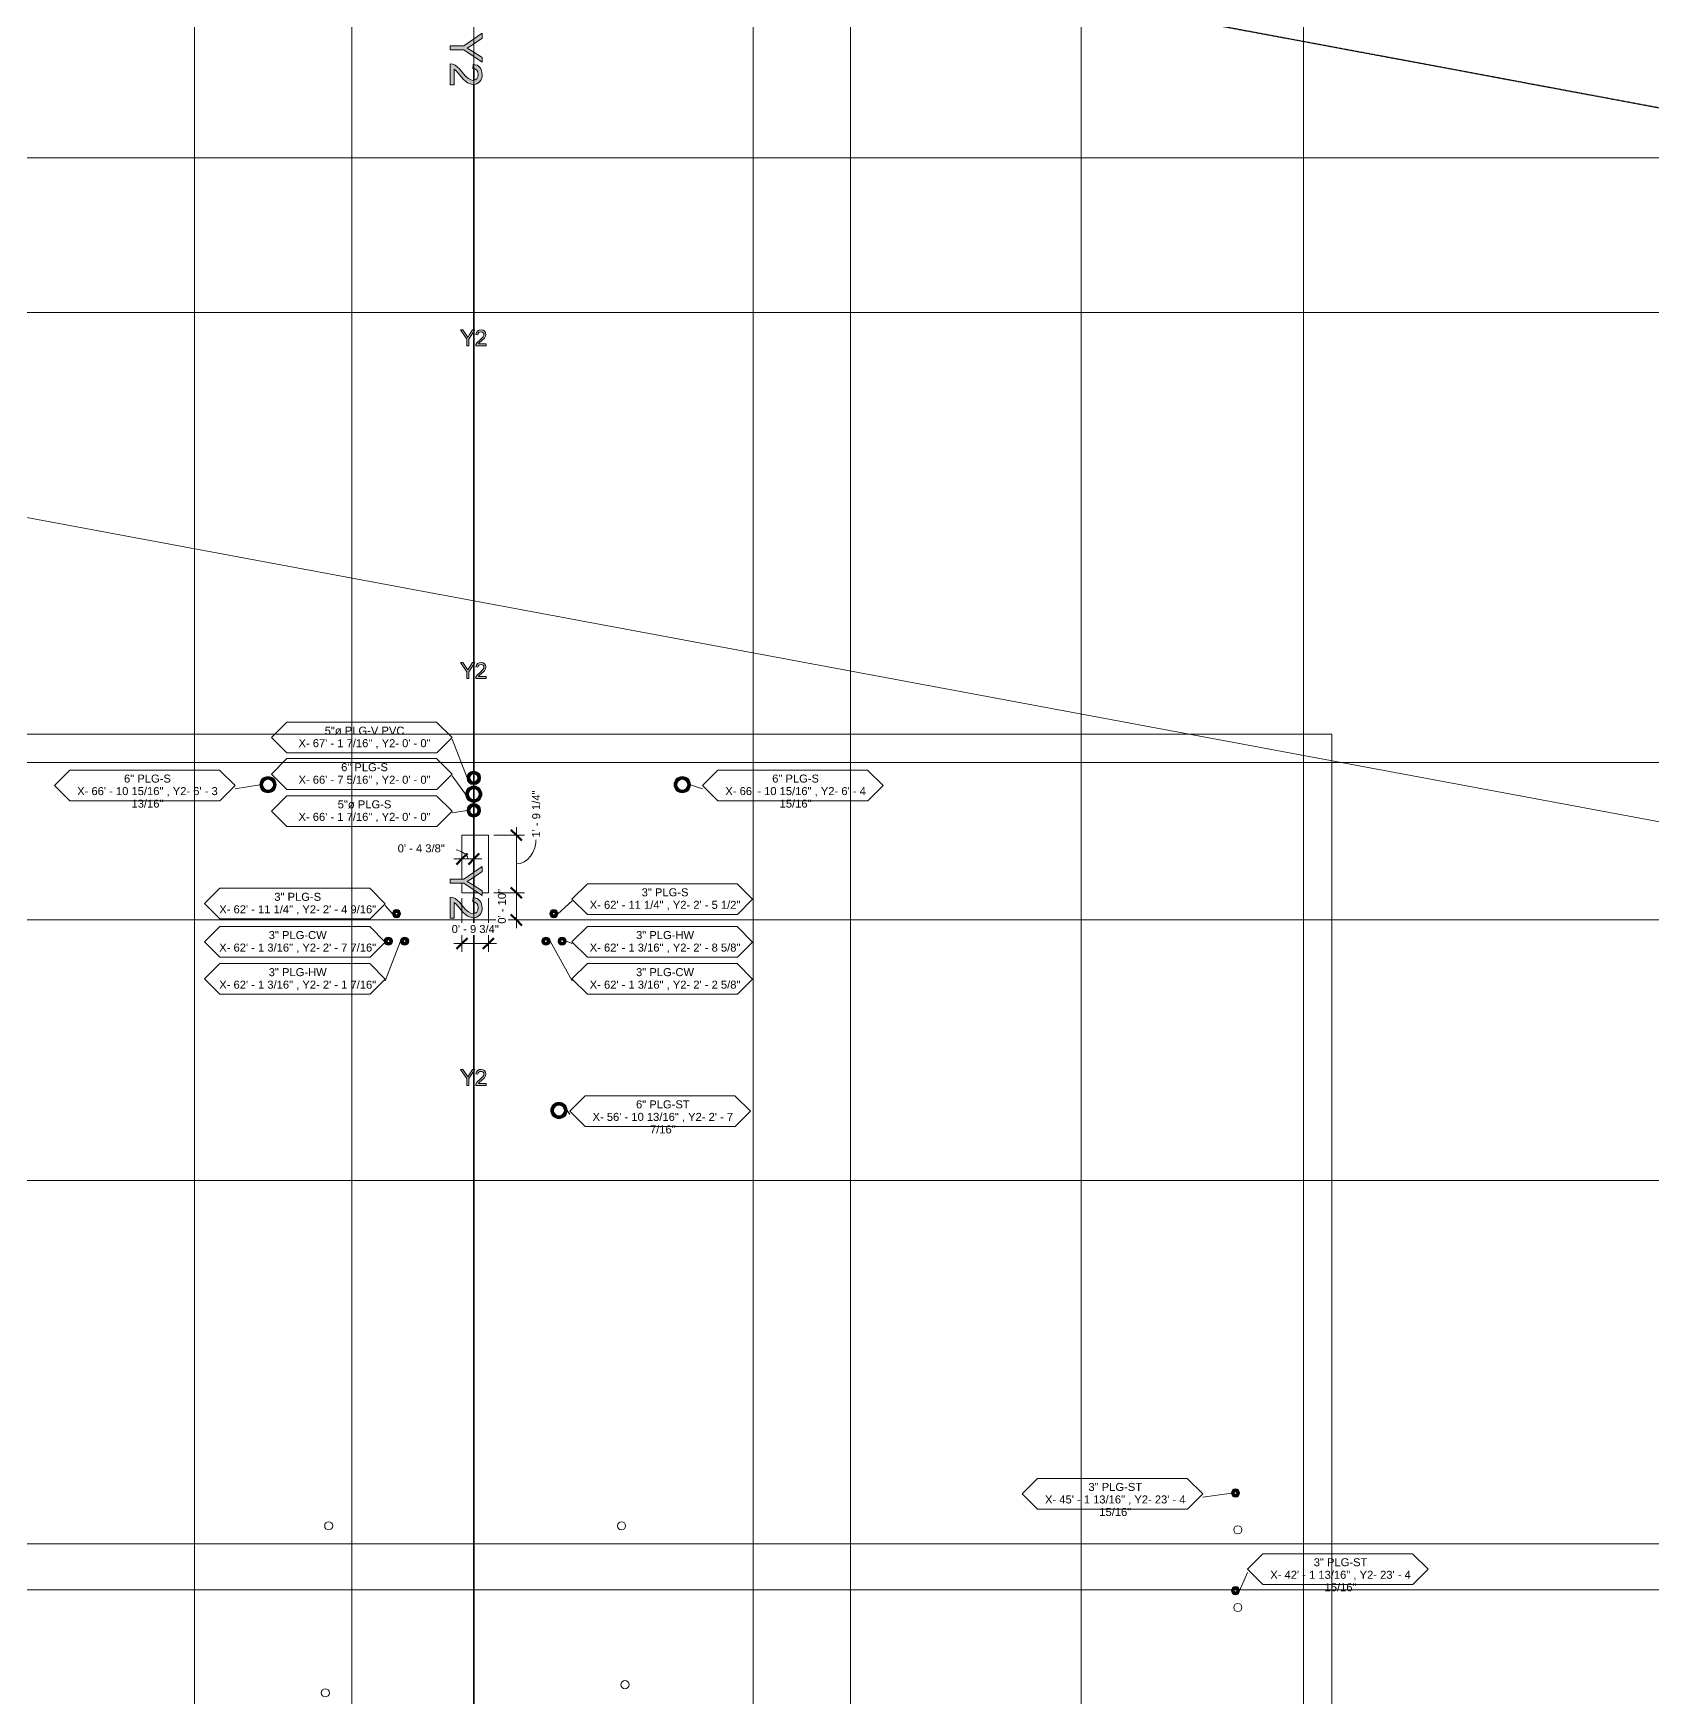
# Model space of a CAD drawing. Header units: inches. Extents: x -3670 to 241, y -250 to 1795.
# Drawn here: x -2070 to -1473, y 772 to 1386 of the extents above; entities that cross this region are included whole.
import ezdxf

# ---------------------------------------------------------------- set-up
doc = ezdxf.new("R2010")
doc.units = ezdxf.units.IN
doc.header["$MEASUREMENT"] = 0
doc.linetypes.add('Double Dash 3_8_', pattern=[1, 0.375, -0.125, 0.125, -0.125, 0.125, -0.125])
for name, color, linetype, lineweight in [('A-ANNO-DIMS', 211, 'Continuous', 9), ('A-ANNO-DIMS-32', 211, 'Continuous', 9), ('A-DETL-MBND', 5, 'Continuous', 9), ('A-FLOR', 252, 'Continuous', 18), ('A-GENM', 13, 'Continuous', 9), ('A-GENM-IDEN', 13, 'Continuous', 9), ('C-PROP-LINE', 91, 'Double Dash 3_8_', 30), ('S-GRID', 1, 'Continuous', 9)]:
    doc.layers.add(name, color=color, linetype=linetype, lineweight=lineweight)
doc.styles.add('Arial_1', font='arial.ttf', dxfattribs={"height": 2.950599})
doc.dimstyles.new('Linear_-_3_32__QAQC', dxfattribs={"dimscale": 12, "dimtxt": 3, "dimasz": 0.333333, "dimexe": 0.25, "dimexo": 0.166667, "dimgap": 0.25, "dimtad": 1, "dimdec": 4, "dimrnd": 0.0625, "dimzin": 1, "dimdsep": 46, "dimlunit": 4, "dimtxsty": 'Arial_1', "dimblk1": 'OBLIQUE', "dimblk2": 'OBLIQUE', "dimsah": 1, "dimcen": 0.09, "dimdle": 0.25, "dimadec": 0, "dimazin": 0, "dimtfac": 1, "dimtdec": 4, "dimtix": 1, "dimtmove": 0, "dimatfit": 3, "dimfxl": 1, "dimtvp": 1, "dimtfill": 1, "dimfrac": 2, "dimtolj": 1, "dimtzin": 0, "dimarcsym": 2})
doc.dimstyles.new('Linear_-_3_32__QAQC_2', dxfattribs={"dimscale": 12, "dimtxt": 3, "dimasz": 0.333333, "dimexe": 0.25, "dimexo": 0.166667, "dimgap": 0.25, "dimtad": 1, "dimdec": 4, "dimrnd": 0.0625, "dimzin": 1, "dimdsep": 46, "dimlunit": 4, "dimtxsty": 'Arial_1', "dimblk1": 'OBLIQUE', "dimblk2": 'OBLIQUE', "dimsah": 1, "dimcen": 0.09, "dimdle": 0.25, "dimadec": 0, "dimazin": 0, "dimtfac": 1, "dimtdec": 4, "dimtix": 1, "dimtmove": 1, "dimatfit": 3, "dimfxl": 1, "dimtvp": 1, "dimtfill": 1, "dimfrac": 2, "dimtolj": 1, "dimtzin": 0, "dimarcsym": 2})
doc.dimstyles.new('Linear_-_3_32__QAQC_4', dxfattribs={"dimscale": 12, "dimtxt": 3, "dimasz": 0.333333, "dimexe": 0.25, "dimexo": 0.166667, "dimgap": 0.25, "dimtad": 1, "dimdec": 4, "dimrnd": 0.0625, "dimzin": 1, "dimdsep": 46, "dimlunit": 4, "dimtxsty": 'Arial_1', "dimblk1": 'OBLIQUE', "dimblk2": 'OBLIQUE', "dimsah": 1, "dimcen": 0.09, "dimdle": 0.25, "dimadec": 0, "dimazin": 0, "dimtfac": 1, "dimtdec": 4, "dimtix": 1, "dimtmove": 1, "dimatfit": 3, "dimfxl": 1, "dimtvp": 1, "dimtfill": 1, "dimfrac": 2, "dimtolj": 1, "dimtzin": 0, "dimarcsym": 2})

# ---------------------------------------------------------------- blocks, each defined once
blk = doc.blocks.new('TBC_Round Sleeve - Floor or Wall - TBC_Round Sleeve - Floor or Wall-V1-01 - SECOND LEVEL - PENENTRATIONS')
at = {"layer": 'A-DETL-MBND'}
h = blk.add_hatch(color=256, dxfattribs=at)
h.paths.add_polyline_path([(-2.48, 0.12), (-1.48, 0.12), (-1.45, 0.39), (-1.3, 0.75), (-1.06, 1.06), (-0.75, 1.3), (-0.39, 1.45), (0, 1.5), (0.39, 1.45), (0.75, 1.3), (1.06, 1.06), (1.3, 0.75), (1.45, 0.39), (1.48, 0.12), (2.48, 0.12), (2.41, 0.65), (2.17, 1.25), (1.77, 1.77), (1.25, 2.17), (0.65, 2.41), (0, 2.5), (-0.65, 2.41), (-1.25, 2.17), (-1.77, 1.77), (-2.17, 1.25), (-2.41, 0.65)], flags=0)
h.paths.add_polyline_path([(-2.48, -0.13), (-2.41, -0.65), (-2.17, -1.25), (-1.77, -1.77), (-1.25, -2.17), (-0.65, -2.41), (0, -2.5), (0.65, -2.41), (1.25, -2.17), (1.77, -1.77), (2.17, -1.25), (2.41, -0.65), (2.48, -0.13), (1.48, -0.13), (1.45, -0.39), (1.3, -0.75), (1.06, -1.06), (0.75, -1.3), (0.39, -1.45), (0, -1.5), (-0.39, -1.45), (-0.75, -1.3), (-1.06, -1.06), (-1.3, -0.75), (-1.45, -0.39), (-1.48, -0.13), (-1.68, -0.13)], flags=0)
for radius, start, end in [(2.5, 2.75006, 177.25088), (1.5, 4.58311, 175.41782), (2.5, 182.74913, 357.24994), (1.5, 184.58219, 355.41688)]:
    blk.add_arc((0, 0), radius, start, end, dxfattribs=at)
blk = doc.blocks.new('TBC_Round Sleeve - Floor or Wall - TBC_Round Sleeve - Floor or Wall-V2-01 - SECOND LEVEL - PENENTRATIONS')
at = {"layer": 'A-DETL-MBND'}
h = blk.add_hatch(color=256, dxfattribs=at)
h.paths.add_polyline_path([(-2.98, 0.12), (-1.98, 0.12), (-1.93, 0.52), (-1.73, 1), (-1.41, 1.41), (-1, 1.73), (-0.52, 1.93), (0, 2), (0.52, 1.93), (1, 1.73), (1.41, 1.41), (1.73, 1), (1.93, 0.52), (1.98, 0.12), (2.98, 0.12), (2.9, 0.78), (2.6, 1.5), (2.12, 2.12), (1.5, 2.6), (0.78, 2.9), (0, 3), (-0.78, 2.9), (-1.5, 2.6), (-2.12, 2.12), (-2.6, 1.5), (-2.9, 0.78)], flags=0)
h.paths.add_polyline_path([(-2.98, -0.13), (-2.9, -0.78), (-2.6, -1.5), (-2.12, -2.12), (-1.5, -2.6), (-0.78, -2.9), (0, -3), (0.78, -2.9), (1.5, -2.6), (2.12, -2.12), (2.6, -1.5), (2.9, -0.78), (2.98, -0.13), (1.98, -0.13), (1.93, -0.52), (1.73, -1), (1.41, -1.41), (1, -1.73), (0.52, -1.93), (0, -2), (-0.52, -1.93), (-1, -1.73), (-1.41, -1.41), (-1.73, -1), (-1.93, -0.52), (-1.98, -0.13), (-2.14, -0.13)], flags=0)
for radius, start, end in [(3, 2.29085, 177.71009), (2, 3.43603, 176.5649), (3, 182.28991, 357.70915), (2, 183.43511, 356.56396)]:
    blk.add_arc((0, 0), radius, start, end, dxfattribs=at)
blk = doc.blocks.new('TBC_Round Sleeve - Floor or Wall - TBC_Round Sleeve - Floor or Wall-V3-01 - SECOND LEVEL - PENENTRATIONS')
at = {"layer": 'A-DETL-MBND'}
h = blk.add_hatch(color=256, dxfattribs=at)
h.paths.add_polyline_path([(-2.48, -0.12), (-2.41, -0.65), (-2.17, -1.25), (-1.77, -1.77), (-1.25, -2.17), (-0.65, -2.41), (0, -2.5), (0.65, -2.41), (1.25, -2.17), (1.77, -1.77), (2.17, -1.25), (2.41, -0.65), (2.48, -0.12), (1.48, -0.12), (1.45, -0.39), (1.3, -0.75), (1.06, -1.06), (0.75, -1.3), (0.39, -1.45), (0, -1.5), (-0.39, -1.45), (-0.75, -1.3), (-1.06, -1.06), (-1.3, -0.75), (-1.45, -0.39), (-1.48, -0.12), (-1.68, -0.12)], flags=0)
h.paths.add_polyline_path([(-2.48, 0.13), (-1.48, 0.13), (-1.45, 0.39), (-1.3, 0.75), (-1.06, 1.06), (-0.75, 1.3), (-0.39, 1.45), (0, 1.5), (0.39, 1.45), (0.75, 1.3), (1.06, 1.06), (1.3, 0.75), (1.45, 0.39), (1.48, 0.13), (2.48, 0.13), (2.41, 0.65), (2.17, 1.25), (1.77, 1.77), (1.25, 2.17), (0.65, 2.41), (0, 2.5), (-0.65, 2.41), (-1.25, 2.17), (-1.77, 1.77), (-2.17, 1.25), (-2.41, 0.65)], flags=0)
for radius, start, end in [(2.5, 2.74779, 177.25314), (1.5, 4.57934, 175.42159), (2.5, 182.74686, 357.25221), (1.5, 184.57841, 355.42066)]:
    blk.add_arc((0, 0), radius, start, end, dxfattribs=at)
blk = doc.blocks.new('TBC_Round Sleeve - Floor or Wall - TBC_Round Sleeve - Floor or Wall-1542573-01 - SECOND LEVEL - PENENTRATIONS')
at = {"layer": 'A-DETL-MBND'}
h = blk.add_hatch(color=256, dxfattribs=at)
h.paths.add_polyline_path([(-1.5, 0), (-1.45, -0.39), (-1.3, -0.75), (-1.06, -1.06), (-0.75, -1.3), (-0.39, -1.45), (0, -1.5), (0.39, -1.45), (0.75, -1.3), (1.06, -1.06), (1.3, -0.75), (1.45, -0.39), (1.5, 0), (1.45, 0.39), (1.3, 0.75), (1.06, 1.06), (0.75, 1.3), (0.39, 1.45), (0, 1.5), (-0.39, 1.45), (-0.75, 1.3), (-1.06, 1.06), (-1.3, 0.75), (-1.45, 0.39)], flags=0)
h.paths.add_polyline_path([(-0.5, 0), (-0.48, 0.13), (-0.43, 0.25), (-0.35, 0.35), (-0.25, 0.43), (-0.13, 0.48), (0, 0.5), (0.13, 0.48), (0.25, 0.43), (0.35, 0.35), (0.43, 0.25), (0.48, 0.13), (0.5, 0), (0.48, -0.13), (0.43, -0.25), (0.35, -0.35), (0.25, -0.43), (0.13, -0.48), (0, -0.5), (-0.13, -0.48), (-0.25, -0.43), (-0.35, -0.35), (-0.43, -0.25), (-0.48, -0.13)], flags=0)
for radius, start, end in [(1.5, 360, 180), (0.5, 0, 180), (1.5, 180, 360), (0.5, 180, 0)]:
    blk.add_arc((0, 0), radius, start, end, dxfattribs=at)
blk = doc.blocks.new('TBC_Round Sleeve - Floor or Wall - TBC_Round Sleeve - Floor or Wall-1542575-01 - SECOND LEVEL - PENENTRATIONS')
at = {"layer": 'A-DETL-MBND'}
h = blk.add_hatch(color=256, dxfattribs=at)
h.paths.add_polyline_path([(-3, 0), (-2.9, -0.78), (-2.6, -1.5), (-2.12, -2.12), (-1.5, -2.6), (-0.78, -2.9), (0, -3), (0.78, -2.9), (1.5, -2.6), (2.12, -2.12), (2.6, -1.5), (2.9, -0.78), (3, 0), (2.9, 0.78), (2.6, 1.5), (2.12, 2.12), (1.5, 2.6), (0.78, 2.9), (0, 3), (-0.78, 2.9), (-1.5, 2.6), (-2.12, 2.12), (-2.6, 1.5), (-2.9, 0.78), (-2.97, 0.19)], flags=0)
h.paths.add_polyline_path([(-2, 0), (-1.93, 0.52), (-1.73, 1), (-1.41, 1.41), (-1, 1.73), (-0.52, 1.93), (0, 2), (0.52, 1.93), (1, 1.73), (1.41, 1.41), (1.73, 1), (1.93, 0.52), (2, 0), (1.93, -0.52), (1.73, -1), (1.41, -1.41), (1, -1.73), (0.52, -1.93), (0, -2), (-0.52, -1.93), (-1, -1.73), (-1.41, -1.41), (-1.73, -1), (-1.93, -0.52)], flags=0)
for radius, start, end in [(3, 360, 180), (2, 0, 180), (3, 180, 360), (2, 180, 0)]:
    blk.add_arc((0, 0), radius, start, end, dxfattribs=at)
blk = doc.blocks.new('Control_Line - TBC_3D ControlLine_Y-1534558-01 - SECOND LEVEL - PENENTRATIONS')
at = {"layer": 'A-GENM'}
h = blk.add_hatch(color=256, dxfattribs=at)
h.paths.add_polyline_path([(9.14, -7.23), (3.34, -7.23), (4.01, -6.48), (5.7, -5.06), (6.99, -3.93), (7.82, -3.04), (8.34, -2.3), (8.69, -1.59), (8.89, -0.9), (8.96, -0.19), (8.89, 0.48), (8.71, 1.1), (8.41, 1.66), (7.98, 2.16), (7.45, 2.57), (6.83, 2.87), (6.13, 3.04), (5.34, 3.1), (3.85, 2.89), (3.24, 2.62), (2.7, 2.25), (2.26, 1.78), (1.93, 1.21), (1.57, -0.22), (3.05, -0.4), (3.21, 0.44), (3.67, 1.09), (4.39, 1.49), (5.31, 1.63), (6.18, 1.49), (6.88, 1.07), (7.33, 0.46), (7.48, -0.28), (7.32, -1.11), (6.84, -1.95), (5.88, -3), (4.29, -4.41), (3.21, -5.32), (2.44, -6.13), (1.91, -6.9), (1.55, -7.69), (1.39, -8.71), (9.14, -8.71)], flags=0)
h.paths.add_polyline_path([(0.83, 3.1), (-0.91, 3.1), (-4.41, -2.39), (-8.13, 3.1), (-9.88, 3.1), (-5.26, -3.71), (-5.26, -8.71), (-3.78, -8.71), (-3.78, -3.71), (-0.39, 1.3)], flags=0)
h = blk.add_hatch(color=256, dxfattribs=at)
h.paths.add_polyline_path([(1536, -0.06), (1536, 0.12), (1534.81, 0.12), (1534.64, -0.13), (1536, -0.12), (1536, -0.09)], flags=0)
h.paths.add_polyline_path([(1533.19, 0.12), (1529.89, 0.12), (1530.05, -0.13), (1533.03, -0.12), (1533.19, 0.12)], flags=0)
h.paths.add_polyline_path([(1528.31, -0.13), (1528.14, 0.12), (1431.14, 0.12), (1431.5, -0.13), (1526.12, -0.13)], flags=0)
h.paths.add_polyline_path([(1430.67, 0.11), (1430.67, 0.12), (1237.73, 0.11), (1237.76, -0.13), (1430.67, -0.12), (1430.67, 0.09)], flags=0)
h.paths.add_polyline_path([(1236.25, -0.13), (1236.2, 0.12), (1231.94, 0.11), (1231.9, -0.13), (1236.13, -0.13)], flags=0)
h.paths.add_polyline_path([(1230.46, 0.12), (1227.6, 0.11), (1227.44, -0.13), (1230.4, -0.11), (1230.46, 0.12)], flags=0)
h.paths.add_polyline_path([(1225.99, 0.12), (1222.69, 0.11), (1222.85, -0.13), (1225.84, -0.11), (1225.99, 0.12)], flags=0)
h.paths.add_polyline_path([(1221.11, -0.13), (1220.94, 0.12), (1070.11, 0.11), (1070, 0), (1070.13, -0.13), (1218.92, -0.13)], flags=0)
h.paths.add_polyline_path([(1070, 0), (1069.99, 0.01), (1069.88, 0.12), (930.53, 0.11), (930.56, -0.13), (1069.89, -0.11), (1069.98, -0.02)], flags=0)
h.paths.add_polyline_path([(929.05, -0.13), (929, 0.12), (924.75, 0.11), (924.7, -0.13), (928.93, -0.13)], flags=0)
h.paths.add_polyline_path([(923.26, 0.12), (920.41, 0.11), (920.24, -0.13), (923.2, -0.11), (923.26, 0.12)], flags=0)
h.paths.add_polyline_path([(918.79, 0.12), (915.49, 0.11), (915.65, -0.13), (918.64, -0.11), (918.79, 0.12)], flags=0)
h.paths.add_polyline_path([(913.91, -0.13), (913.74, 0.12), (623.33, 0.12), (623.36, -0.13), (911.72, -0.13)], flags=0)
h.paths.add_polyline_path([(621.85, -0.13), (621.8, 0.12), (617.55, 0.12), (617.5, -0.13), (621.73, -0.13)], flags=0)
h.paths.add_polyline_path([(616.06, 0.12), (613.21, 0.12), (613.04, -0.13), (616, -0.12), (616.06, 0.12)], flags=0)
h.paths.add_polyline_path([(611.59, 0.12), (608.29, 0.12), (608.45, -0.13), (611.44, -0.12), (611.59, 0.12)], flags=0)
h.paths.add_polyline_path([(606.71, -0.13), (606.54, 0.12), (372.54, 0.12), (372.9, -0.13), (604.52, -0.13)], flags=0)
h.paths.add_polyline_path([(372.07, -0.06), (372.07, 0.12), (316.13, 0.12), (316.16, -0.13), (372.07, -0.12), (372.07, -0.08)], flags=0)
h.paths.add_polyline_path([(314.65, -0.13), (314.6, 0.12), (310.35, 0.12), (310.3, -0.13), (314.53, -0.13)], flags=0)
h.paths.add_polyline_path([(308.86, 0.12), (306.01, 0.12), (305.84, -0.13), (308.8, -0.12), (308.86, 0.12)], flags=0)
h.paths.add_polyline_path([(304.39, 0.12), (301.09, 0.12), (301.25, -0.13), (304.24, -0.12), (304.39, 0.12)], flags=0)
h.paths.add_polyline_path([(299.51, -0.13), (299.34, 0.12), (222.54, 0.12), (222.9, -0.13), (297.92, -0.13)], flags=0)
h.paths.add_polyline_path([(222.07, 0.09), (222.07, 0.12), (99.94, 0.12), (100.3, -0.13), (222.07, -0.12), (222.07, 0.08)], flags=0)
h.paths.add_polyline_path([(99.47, 0.11), (99.47, 0.12), (8.93, 0.12), (8.96, -0.13), (99.47, -0.12), (99.47, 0.11)], flags=0)
h.paths.add_polyline_path([(7.45, -0.13), (7.4, 0.12), (3.15, 0.12), (3.1, -0.13), (7.33, -0.13)], flags=0)
h = blk.add_hatch(color=256, dxfattribs=at)
h.paths.add_polyline_path([(105.38, 4.59), (104.64, 4.59), (104.64, 1.69), (104.26, 2.02), (103.55, 2.87), (102.54, 3.93), (101.82, 4.37), (101.12, 4.5), (100.47, 4.38), (99.94, 4.01), (99.59, 3.44), (99.47, 2.69), (99.58, 1.95), (99.9, 1.37), (100.42, 0.98), (101.13, 0.81), (101.23, 1.54), (100.8, 1.62), (100.48, 1.85), (100.28, 2.21), (100.21, 2.67), (100.28, 3.11), (100.49, 3.46), (100.79, 3.68), (101.16, 3.76), (101.58, 3.68), (102, 3.44), (103.23, 2.17), (104.09, 1.24), (104.87, 0.79), (105.38, 0.71), (105.38, 1.3)], flags=0)
h.paths.add_polyline_path([(105.38, -2.61), (105.38, -1.87), (102.88, -1.87), (99.47, 0.44), (99.47, -0.43), (102.22, -2.18), (99.47, -4.05), (99.47, -4.92), (102.88, -2.61)], flags=0)
h = blk.add_hatch(color=256, dxfattribs=at)
h.paths.add_polyline_path([(227.98, 4.59), (227.24, 4.59), (227.24, 1.69), (226.86, 2.02), (226.15, 2.87), (225.14, 3.93), (224.42, 4.37), (223.72, 4.5), (223.07, 4.38), (222.54, 4.01), (222.19, 3.44), (222.07, 2.69), (222.18, 1.95), (222.5, 1.37), (223.02, 0.98), (223.73, 0.81), (223.83, 1.54), (223.4, 1.62), (223.08, 1.85), (222.88, 2.21), (222.81, 2.67), (222.88, 3.11), (223.09, 3.46), (223.39, 3.68), (223.76, 3.76), (224.18, 3.68), (224.6, 3.44), (225.83, 2.17), (226.69, 1.24), (227.47, 0.79), (227.98, 0.71), (227.98, 1.3)], flags=0)
h.paths.add_polyline_path([(227.98, -2.61), (227.98, -1.87), (225.48, -1.87), (222.07, 0.44), (222.07, -0.43), (224.82, -2.18), (222.07, -4.05), (222.07, -4.92), (225.48, -2.61)], flags=0)
h = blk.add_hatch(color=256, dxfattribs=at)
h.paths.add_polyline_path([(316.34, -7.23), (310.54, -7.23), (311.21, -6.48), (313.21, -4.79), (314.19, -3.93), (315.02, -3.04), (315.54, -2.3), (315.89, -1.59), (316.09, -0.9), (316.16, -0.19), (316.09, 0.48), (315.91, 1.1), (315.61, 1.66), (315.18, 2.16), (314.65, 2.57), (314.03, 2.87), (313.33, 3.04), (312.54, 3.1), (311.05, 2.89), (310.44, 2.62), (309.9, 2.25), (309.46, 1.78), (309.13, 1.21), (308.77, -0.22), (310.25, -0.4), (310.41, 0.44), (310.87, 1.09), (311.59, 1.49), (312.51, 1.63), (313.38, 1.49), (314.08, 1.07), (314.53, 0.46), (314.68, -0.28), (314.52, -1.11), (314.04, -1.95), (313.08, -3), (311.49, -4.41), (310.41, -5.32), (309.64, -6.13), (309.11, -6.9), (308.75, -7.69), (308.59, -8.71), (316.34, -8.71)], flags=0)
h.paths.add_polyline_path([(308.03, 3.1), (306.29, 3.1), (302.79, -2.39), (299.07, 3.1), (297.32, 3.1), (301.94, -3.71), (301.94, -8.71), (303.42, -8.71), (303.42, -3.71), (306.81, 1.3)], flags=0)
h = blk.add_hatch(color=256, dxfattribs=at)
h.paths.add_polyline_path([(377.98, 4.59), (377.24, 4.59), (377.24, 1.69), (376.86, 2.02), (376.15, 2.87), (375.14, 3.93), (374.42, 4.37), (373.72, 4.5), (373.07, 4.38), (372.54, 4.01), (372.19, 3.44), (372.07, 2.69), (372.18, 1.95), (372.5, 1.37), (373.02, 0.98), (373.73, 0.81), (373.83, 1.54), (373.4, 1.62), (373.08, 1.85), (372.88, 2.21), (372.81, 2.67), (372.88, 3.11), (373.09, 3.46), (373.39, 3.68), (373.76, 3.76), (374.18, 3.68), (374.6, 3.44), (375.83, 2.17), (376.69, 1.24), (377.47, 0.79), (377.98, 0.71), (377.98, 1.3)], flags=0)
h.paths.add_polyline_path([(377.98, -1.87), (375.48, -1.87), (372.07, 0.44), (372.07, -0.43), (374.82, -2.18), (372.07, -4.05), (372.07, -4.92), (375.48, -2.61), (377.98, -2.61)], flags=0)
for p, q in [((-8.13, 3.1), (-9.88, 3.1)), ((-9.88, 3.1), (-5.26, -3.71)), ((-5.67, -0.53), (-8.13, 3.1)), ((-3.78, -3.71), (0.83, 3.1)), ((-0.91, 3.1), (-3.15, -0.4)), ((0.83, 3.1), (-0.91, 3.1)), ((1.93, 1.21), (1.57, -0.22)), ((2.26, 1.78), (1.93, 1.21)), ((2.7, 2.25), (2.26, 1.78)), ((3.24, 2.62), (2.7, 2.25)), ((3.05, -0.4), (3.21, 0.44)), ((7.4, 0.12), (3.15, 0.12)), ((3.21, 0.44), (3.67, 1.09)), ((3.85, 2.89), (3.24, 2.62)), ((3.67, 1.09), (4.39, 1.49)), ((5.34, 3.1), (3.85, 2.89)), ((4.39, 1.49), (5.31, 1.63)), ((5.31, 1.63), (6.18, 1.49)), ((6.13, 3.04), (5.34, 3.1)), ((6.83, 2.87), (6.13, 3.04)), ((6.18, 1.49), (6.88, 1.07)), ((7.45, 2.57), (6.83, 2.87)), ((6.88, 1.07), (7.33, 0.46)), ((7.33, 0.46), (7.48, -0.28)), ((7.98, 2.16), (7.45, 2.57)), ((8.41, 1.66), (7.98, 2.16)), ((8.71, 1.1), (8.41, 1.66)), ((8.89, 0.48), (8.71, 1.1)), ((8.96, -0.19), (8.89, 0.48)), ((99.47, 0.12), (8.93, 0.12)), ((99.59, 3.44), (99.47, 2.69)), ((99.47, 2.69), (99.58, 1.95)), ((102.88, -1.87), (99.47, 0.44)), ((99.47, 0.44), (99.47, -0.43)), ((99.58, 1.95), (99.9, 1.37)), ((99.94, 4.01), (99.59, 3.44)), ((99.9, 1.37), (100.42, 0.98)), ((222.07, 0.12), (99.93, 0.12)), ((100.47, 4.38), (99.94, 4.01)), ((100.21, 2.67), (100.28, 3.11)), ((100.28, 2.21), (100.21, 2.67)), ((100.28, 3.11), (100.49, 3.46)), ((100.48, 1.85), (100.28, 2.21)), ((100.42, 0.98), (101.13, 0.81)), ((101.12, 4.5), (100.47, 4.38)), ((100.8, 1.62), (100.48, 1.85)), ((100.49, 3.46), (100.79, 3.68)), ((100.79, 3.68), (101.16, 3.76)), ((101.23, 1.54), (100.8, 1.62)), ((101.82, 4.37), (101.12, 4.5)), ((101.13, 0.81), (101.23, 1.54)), ((101.16, 3.76), (101.58, 3.68)), ((101.58, 3.68), (102, 3.44)), ((102.54, 3.93), (101.82, 4.37)), ((102, 3.44), (103.23, 2.17)), ((103.55, 2.87), (102.54, 3.93)), ((103.23, 2.17), (104.09, 1.24)), ((104.26, 2.02), (103.55, 2.87)), ((104.09, 1.24), (104.87, 0.79)), ((104.64, 1.69), (104.26, 2.02)), ((104.64, 4.59), (104.64, 1.69)), ((105.38, 4.59), (104.64, 4.59)), ((104.87, 0.79), (105.38, 0.71)), ((105.38, 0.71), (105.38, 4.59)), ((222.19, 3.44), (222.07, 2.69)), ((222.07, 2.69), (222.18, 1.95)), ((225.48, -1.87), (222.07, 0.44)), ((222.07, 0.44), (222.07, -0.43)), ((222.18, 1.95), (222.5, 1.37)), ((222.54, 4.01), (222.19, 3.44)), ((222.5, 1.37), (223.02, 0.98)), ((299.34, 0.12), (222.53, 0.12)), ((223.07, 4.38), (222.54, 4.01)), ((222.81, 2.67), (222.88, 3.11)), ((222.88, 2.21), (222.81, 2.67)), ((222.88, 3.11), (223.09, 3.46)), ((223.08, 1.85), (222.88, 2.21)), ((223.02, 0.98), (223.73, 0.81)), ((223.72, 4.5), (223.07, 4.38)), ((223.4, 1.62), (223.08, 1.85)), ((223.09, 3.46), (223.39, 3.68)), ((223.39, 3.68), (223.76, 3.76)), ((223.83, 1.54), (223.4, 1.62)), ((224.42, 4.37), (223.72, 4.5)), ((223.73, 0.81), (223.83, 1.54)), ((223.76, 3.76), (224.18, 3.68)), ((224.18, 3.68), (224.6, 3.44)), ((225.14, 3.93), (224.42, 4.37)), ((224.6, 3.44), (225.83, 2.17)), ((226.15, 2.87), (225.14, 3.93)), ((225.83, 2.17), (226.69, 1.24)), ((226.86, 2.02), (226.15, 2.87)), ((226.69, 1.24), (227.47, 0.79)), ((227.24, 1.69), (226.86, 2.02)), ((227.24, 4.59), (227.24, 1.69)), ((227.98, 4.59), (227.24, 4.59)), ((227.47, 0.79), (227.98, 0.71)), ((227.98, 0.71), (227.98, 4.59)), ((299.07, 3.1), (297.32, 3.1)), ((297.32, 3.1), (301.94, -3.71)), ((301.53, -0.53), (299.07, 3.1)), ((304.39, 0.12), (301.08, 0.12)), ((303.42, -3.71), (308.03, 3.1)), ((306.29, 3.1), (304.05, -0.4)), ((308.86, 0.12), (306.01, 0.12)), ((308.03, 3.1), (306.29, 3.1)), ((309.13, 1.21), (308.77, -0.22)), ((309.46, 1.78), (309.13, 1.21)), ((309.9, 2.25), (309.46, 1.78)), ((310.44, 2.62), (309.9, 2.25)), ((310.25, -0.4), (310.41, 0.44)), ((314.6, 0.12), (310.35, 0.12)), ((310.41, 0.44), (310.87, 1.09)), ((311.05, 2.89), (310.44, 2.62)), ((310.87, 1.09), (311.59, 1.49)), ((312.54, 3.1), (311.05, 2.89)), ((311.59, 1.49), (312.51, 1.63)), ((312.51, 1.63), (313.38, 1.49)), ((313.33, 3.04), (312.54, 3.1)), ((314.03, 2.87), (313.33, 3.04)), ((313.38, 1.49), (314.08, 1.07)), ((314.65, 2.57), (314.03, 2.87)), ((314.08, 1.07), (314.53, 0.46)), ((314.53, 0.46), (314.68, -0.28)), ((315.18, 2.16), (314.65, 2.57)), ((315.61, 1.66), (315.18, 2.16)), ((315.91, 1.1), (315.61, 1.66)), ((316.09, 0.48), (315.91, 1.1)), ((316.16, -0.19), (316.09, 0.48)), ((372.07, 0.12), (316.13, 0.12)), ((372.19, 3.44), (372.07, 2.69)), ((372.07, 2.69), (372.18, 1.95)), ((375.48, -1.87), (372.07, 0.44)), ((372.07, 0.44), (372.07, -0.43)), ((372.18, 1.95), (372.5, 1.37)), ((372.54, 4.01), (372.19, 3.44)), ((372.5, 1.37), (373.02, 0.98)), ((606.54, 0.12), (372.53, 0.12)), ((373.07, 4.38), (372.54, 4.01)), ((372.81, 2.67), (372.88, 3.11)), ((372.88, 2.21), (372.81, 2.67)), ((372.88, 3.11), (373.09, 3.46)), ((373.08, 1.85), (372.88, 2.21)), ((373.02, 0.98), (373.73, 0.81)), ((373.72, 4.5), (373.07, 4.38)), ((373.4, 1.62), (373.08, 1.85)), ((373.09, 3.46), (373.39, 3.68)), ((373.39, 3.68), (373.76, 3.76)), ((373.83, 1.54), (373.4, 1.62)), ((374.42, 4.37), (373.72, 4.5)), ((373.73, 0.81), (373.83, 1.54)), ((373.76, 3.76), (374.18, 3.68)), ((374.18, 3.68), (374.6, 3.44)), ((375.14, 3.93), (374.42, 4.37)), ((374.6, 3.44), (375.83, 2.17)), ((376.15, 2.87), (375.14, 3.93)), ((375.83, 2.17), (376.69, 1.24)), ((376.86, 2.02), (376.15, 2.87)), ((376.69, 1.24), (377.47, 0.79)), ((377.24, 1.69), (376.86, 2.02)), ((377.24, 4.59), (377.24, 1.69)), ((377.98, 4.59), (377.24, 4.59)), ((377.47, 0.79), (377.98, 0.71)), ((377.98, 0.71), (377.98, 4.59)), ((-4.41, -2.39), (-5.67, -0.53)), ((-5.26, -3.71), (-5.26, -8.71)), ((-3.15, -0.4), (-4.41, -2.39)), ((-3.78, -8.71), (-3.78, -3.71)), ((1.57, -0.22), (3.05, -0.4)), ((2.44, -6.13), (1.91, -6.9)), ((3.21, -5.32), (2.44, -6.13)), ((3.1, -0.13), (7.45, -0.13)), ((4.29, -4.41), (3.21, -5.32)), ((4.01, -6.48), (5.7, -5.06)), ((5.88, -3), (4.29, -4.41)), ((5.7, -5.06), (6.99, -3.93)), ((6.84, -1.95), (5.88, -3)), ((7.32, -1.11), (6.84, -1.95)), ((6.99, -3.93), (7.82, -3.04)), ((7.48, -0.28), (7.32, -1.11)), ((7.82, -3.04), (8.34, -2.3)), ((8.34, -2.3), (8.69, -1.59)), ((8.69, -1.59), (8.89, -0.9)), ((8.89, -0.9), (8.96, -0.19)), ((8.95, -0.13), (99.47, -0.13)), ((99.47, -0.43), (101.22, -1.55)), ((99.47, -4.92), (102.88, -2.61)), ((101.29, -2.81), (99.47, -4.05)), ((99.47, -4.05), (99.47, -4.92)), ((100.3, -0.13), (222.07, -0.13)), ((101.22, -1.55), (102.22, -2.18)), ((102.22, -2.18), (101.29, -2.81)), ((105.38, -1.87), (102.88, -1.87)), ((102.88, -2.61), (105.38, -2.61)), ((105.38, -2.61), (105.38, -1.87)), ((222.07, -0.43), (223.82, -1.55)), ((222.07, -4.92), (225.48, -2.61)), ((223.89, -2.81), (222.07, -4.05)), ((222.07, -4.05), (222.07, -4.92)), ((222.9, -0.13), (299.51, -0.13)), ((223.82, -1.55), (224.82, -2.18)), ((224.82, -2.18), (223.89, -2.81)), ((227.98, -1.87), (225.48, -1.87)), ((225.48, -2.61), (227.98, -2.61)), ((227.98, -2.61), (227.98, -1.87)), ((301.25, -0.13), (304.23, -0.13)), ((302.79, -2.39), (301.53, -0.53)), ((301.94, -3.71), (301.94, -8.71)), ((304.05, -0.4), (302.79, -2.39)), ((303.42, -8.71), (303.42, -3.71)), ((305.84, -0.13), (308.79, -0.13)), ((308.77, -0.22), (310.25, -0.4)), ((309.64, -6.13), (309.11, -6.9)), ((310.41, -5.32), (309.64, -6.13)), ((310.3, -0.13), (314.65, -0.13)), ((311.49, -4.41), (310.41, -5.32)), ((311.21, -6.48), (312.9, -5.06)), ((313.08, -3), (311.49, -4.41)), ((312.9, -5.06), (314.19, -3.93)), ((314.04, -1.95), (313.08, -3)), ((314.52, -1.11), (314.04, -1.95)), ((314.19, -3.93), (315.02, -3.04)), ((314.68, -0.28), (314.52, -1.11)), ((315.02, -3.04), (315.54, -2.3)), ((315.54, -2.3), (315.89, -1.59)), ((315.89, -1.59), (316.09, -0.9)), ((316.09, -0.9), (316.16, -0.19)), ((316.15, -0.13), (372.07, -0.13)), ((372.07, -0.43), (373.82, -1.55)), ((372.07, -4.92), (375.48, -2.61)), ((373.89, -2.81), (372.07, -4.05)), ((372.07, -4.05), (372.07, -4.92)), ((372.9, -0.13), (606.71, -0.13)), ((373.82, -1.55), (374.82, -2.18)), ((374.82, -2.18), (373.89, -2.81)), ((377.98, -1.87), (375.48, -1.87)), ((375.48, -2.61), (377.98, -2.61)), ((377.98, -2.61), (377.98, -1.87)), ((-5.26, -8.71), (-3.78, -8.71)), ((1.55, -7.69), (1.39, -8.71)), ((1.39, -8.71), (9.14, -8.71)), ((1.91, -6.9), (1.55, -7.69)), ((3.34, -7.23), (4.01, -6.48)), ((9.14, -7.23), (3.34, -7.23)), ((9.14, -8.71), (9.14, -7.23)), ((301.94, -8.71), (303.42, -8.71)), ((308.75, -7.69), (308.59, -8.71)), ((308.59, -8.71), (316.34, -8.71)), ((309.11, -6.9), (308.75, -7.69)), ((310.54, -7.23), (311.21, -6.48)), ((316.34, -7.23), (310.54, -7.23)), ((316.34, -8.71), (316.34, -7.23))]:
    blk.add_line(p, q, dxfattribs=at)
blk = doc.blocks.new('Family - ___-389244-01 - SECOND LEVEL - PENENTRATIONS')
at = {"layer": 'C-PROP-LINE'}
blk.add_line((-3452, 1727.74), (100, 1065.67), dxfattribs=at)
blk = doc.blocks.new('TBC_Sleeve Element Tag_v2 - Sleeves Located-1541821-01 - SECOND LEVEL - PENENTRATIONS')
at = {"layer": 'A-GENM-IDEN'}
for p, q in [((-0.423, 0.029), (-0.6, -0.148)), ((1.303, 0.029), (-0.423, 0.029)), ((1.482, -0.15), (1.303, 0.029)), ((-0.6, -0.148), (-0.423, -0.325)), ((1.307, -0.325), (1.482, -0.15)), ((-0.423, -0.325), (1.307, -0.325))]:
    blk.add_line(p, q, dxfattribs=at)
blk = doc.blocks.new('DIMBLOCK189-01 - SECOND LEVEL - PENENTRATIONS')
at = {"layer": 'A-ANNO-DIMS-32', "transparency": 16777216}
for p, q in [((-1912.38, 1067.01), (-1912.38, 1047.31)), ((-1912.38, 1050.31), (-1912.38, 1067.01)), ((-1902.63, 1067.01), (-1902.63, 1047.31)), ((-1902.63, 1050.31), (-1902.63, 1067.01)), ((-1915.38, 1050.31), (-1899.63, 1050.31))]:
    blk.add_line(p, q, dxfattribs=at)
at = {"layer": 'A-ANNO-DIMS-32', "lineweight": 50, "transparency": 16777216}
for p, q in [((-1912.38, 1050.31), (-1914.38, 1048.31)), ((-1912.38, 1050.31), (-1910.38, 1052.31)), ((-1902.63, 1050.31), (-1904.63, 1048.31)), ((-1902.63, 1050.31), (-1900.63, 1052.31))]:
    blk.add_line(p, q, dxfattribs=at)
at = {"layer": 'A-ANNO-DIMS-32', "color": 0, "transparency": 16777216, "insert": (-1916.15, 1057.14), "char_height": 2.9506, "width": 20.7692, "attachment_point": 1, "line_spacing_factor": 0.938532, "style": 'Arial_1', "bg_fill": 3, "box_fill_scale": 1.25, "bg_fill_color": 0, "bg_fill_transparency": 0}
blk.add_mtext('0\' - 9 3/4"', dxfattribs=at)
blk = doc.blocks.new('_Oblique')
at = {"color": 0, "linetype": 'ByBlock', "lineweight": -2}
blk.add_line((-0.5, -0.5), (0.5, 0.5), dxfattribs=at)
blk = doc.blocks.new('DIMBLOCK190-01 - SECOND LEVEL - PENENTRATIONS')
at = {"layer": 'A-ANNO-DIMS-32', "transparency": 16777216}
for p, q in [((-1900.63, 1069.01), (-1889.3, 1069.01)), ((-1892.3, 1069.01), (-1900.63, 1069.01)), ((-1892.3, 1056), (-1892.3, 1072.01)), ((-1893.13, 1059), (-1889.3, 1059)), ((-1892.3, 1059), (-1893.13, 1059))]:
    blk.add_line(p, q, dxfattribs=at)
at = {"layer": 'A-ANNO-DIMS-32', "lineweight": 50, "transparency": 16777216}
for p, q in [((-1892.3, 1069.01), (-1894.3, 1071.01)), ((-1892.3, 1069.01), (-1890.3, 1067.01)), ((-1892.3, 1059), (-1894.3, 1061)), ((-1892.3, 1059), (-1890.3, 1057))]:
    blk.add_line(p, q, dxfattribs=at)
at = {"layer": 'A-ANNO-DIMS-32', "color": 0, "transparency": 16777216, "insert": (-1899.12, 1057.64), "char_height": 2.951, "width": 15.2862, "attachment_point": 1, "rotation": 90, "line_spacing_factor": 0.938532, "style": 'Arial_1', "bg_fill": 3, "box_fill_scale": 1.25, "bg_fill_color": 0, "bg_fill_transparency": 0}
blk.add_mtext('0\' - 10"', dxfattribs=at)
blk = doc.blocks.new('DIMBLOCK191-01 - SECOND LEVEL - PENENTRATIONS')
at = {"layer": 'A-ANNO-DIMS-32', "lineweight": 50, "transparency": 16777216}
for p, q in [((-1892.3, 1090.26), (-1894.3, 1092.26)), ((-1892.3, 1090.26), (-1890.3, 1088.26)), ((-1892.3, 1069.01), (-1894.3, 1071.01)), ((-1892.3, 1069.01), (-1890.3, 1067.01))]:
    blk.add_line(p, q, dxfattribs=at)
at = {"layer": 'A-ANNO-DIMS-32', "transparency": 16777216}
for p, q in [((-1892.3, 1066.01), (-1892.3, 1093.26)), ((-1900.63, 1090.26), (-1889.3, 1090.26)), ((-1892.3, 1090.26), (-1900.63, 1090.26)), ((-1900.63, 1069.01), (-1889.3, 1069.01)), ((-1892.3, 1069.01), (-1900.63, 1069.01))]:
    blk.add_line(p, q, dxfattribs=at)
blk.add_ellipse((-1892.3, 1089.37), major_axis=(0, 9.73), ratio=0.754953, start_param=3.141593, end_param=4.712389, dxfattribs=at)
at = {"layer": 'A-ANNO-DIMS-32', "color": 0, "transparency": 16777216, "insert": (-1886.47, 1089.37), "char_height": 2.9506, "width": 20.7692, "attachment_point": 1, "rotation": 90, "line_spacing_factor": 0.938532, "style": 'Arial_1', "bg_fill": 3, "box_fill_scale": 1.25, "bg_fill_color": 0, "bg_fill_transparency": 0}
blk.add_mtext('1\' - 9 1/4"', dxfattribs=at)
blk = doc.blocks.new('DIMBLOCK192-01 - SECOND LEVEL - PENENTRATIONS')
at = {"layer": 'A-ANNO-DIMS-32', "transparency": 16777216}
for p, q in [((-1915.38, 1081.51), (-1905, 1081.51)), ((-1912.38, 1082.34), (-1912.38, 1078.51)), ((-1912.38, 1081.51), (-1912.38, 1082.34)), ((-1908, 1082.34), (-1908, 1078.51)), ((-1908, 1081.51), (-1908, 1082.34))]:
    blk.add_line(p, q, dxfattribs=at)
at = {"layer": 'A-ANNO-DIMS-32', "lineweight": 50, "transparency": 16777216}
for p, q in [((-1912.38, 1081.51), (-1914.38, 1079.51)), ((-1912.38, 1081.51), (-1910.38, 1083.51)), ((-1908, 1081.51), (-1910, 1079.51)), ((-1908, 1081.51), (-1906, 1083.51))]:
    blk.add_line(p, q, dxfattribs=at)
at = {"layer": 'A-ANNO-DIMS-32', "transparency": 16777216}
blk.add_ellipse((-1918.76, 1081.51), major_axis=(8.57, 0), ratio=0.448677, start_param=0, end_param=1.570796, dxfattribs=at)
at = {"layer": 'A-ANNO-DIMS-32', "color": 0, "transparency": 16777216, "insert": (-1936.07, 1086.88), "char_height": 2.9506, "width": 20.7692, "attachment_point": 1, "line_spacing_factor": 0.938532, "style": 'Arial_1', "bg_fill": 3, "box_fill_scale": 1.25, "bg_fill_color": 0, "bg_fill_transparency": 0}
blk.add_mtext('0\' - 4 3/8"', dxfattribs=at)

msp = doc.modelspace()

# ---------------------------------------------------------------- linework, layer by layer
at = {"layer": 'A-FLOR'}
for p, q in [((-1908.11874, 1127.5), (-2223.5, 1127.5)), ((-1591.5, 1127.5), (-1907.88126, 1127.5)), ((-1591.5, 615.5), (-1591.5, 1127.5)), ((-1912.375, 1074.05974), (-1912.375, 1090.25959)), ((-1912.375, 1090.25959), (-1908.11844, 1090.25959)), ((-1907.88156, 1090.25959), (-1902.625, 1090.25959)), ((-1902.625, 1090.25959), (-1902.625, 1069.00959)), ((-1912.375, 1069.00959), (-1912.375, 1072.58282)), ((-1908.11826, 1069.00959), (-1912.375, 1069.00959)), ((-1906.43427, 1069.00959), (-1907.88174, 1069.00959)), ((-1902.625, 1069.00959), (-1904.89644, 1069.00959))]:
    msp.add_line(p, q, dxfattribs=at)
for centre, radius, start, end in [((-1983.89542, 1108.87414), 3, 90, 270), ((-1983.89542, 1108.87414), 3, 270, 90), ((-1908, 1111.38146), 2.5, 92.75005662, 267.2508815), ((-1908, 1111.38146), 2.5, 272.74912564, 87.24993624), ((-1831.10539, 1108.87414), 3, 90, 270), ((-1831.10539, 1108.87414), 3, 270, 90), ((-1908, 1105.36566), 3, 92.29084602, 267.71009309), ((-1908, 1105.36566), 3, 272.28991285, 87.70914804), ((-1908, 1099.38258), 2.5, 92.74779475, 267.25314337), ((-1908, 1099.38258), 2.5, 272.74685663, 87.25220525), ((-1936.52087, 1061.31539), 1.5, 90, 270), ((-1936.52087, 1061.31539), 1.5, 270, 90), ((-1878.48087, 1061.31539), 1.5, 90, 270), ((-1878.48087, 1061.31539), 1.5, 270, 90), ((-1939.4911, 1051.1875), 1.5, 90, 270), ((-1939.4911, 1051.1875), 1.5, 270, 90), ((-1933.4911, 1051.1875), 1.5, 90, 270), ((-1933.4911, 1051.1875), 1.5, 270, 90), ((-1881.3839, 1051.1875), 1.5, 90, 270), ((-1881.3839, 1051.1875), 1.5, 270, 90), ((-1875.3839, 1051.1875), 1.5, 90, 270), ((-1875.3839, 1051.1875), 1.5, 270, 90), ((-1876.59662, 988.77544), 3, 90, 270), ((-1876.59662, 988.77544), 3, 270, 90), ((-1627.06, 847.7428), 1.5, 90, 270), ((-1627.06, 847.7428), 1.5, 270, 90), ((-1961.49774, 835.66706), 1.5, 90, 270), ((-1961.49774, 835.66706), 1.5, 270, 90), ((-1853.49774, 835.66706), 1.5, 90, 270), ((-1853.49774, 835.66706), 1.5, 270, 90), ((-1626.19522, 834.1875), 1.5, 90, 270), ((-1626.19522, 834.1875), 1.5, 270, 90), ((-1627.06, 811.7428), 1.5, 90, 270), ((-1627.06, 811.7428), 1.5, 270, 90), ((-1626.19522, 805.5625), 1.5, 90, 270), ((-1626.19522, 805.5625), 1.5, 270, 90), ((-1962.74634, 774.08206), 1.5, 90, 270), ((-1962.74634, 774.08206), 1.5, 270, 90), ((-1852.2514, 777.1004), 1.5, 90, 270), ((-1852.2514, 777.1004), 1.5, 270, 90)]:
    msp.add_arc(centre, radius, start, end, dxfattribs=at)
at = {"layer": 'A-GENM-IDEN'}
for p, q in [((-1910.5, 1111.38146), (-1915.99858, 1125.64018)), ((-1911, 1105.36566), (-1915.99858, 1112.16805)), ((-1986.89542, 1108.87414), (-1996.07378, 1107.32844)), ((-1828.10539, 1108.87414), (-1823.61965, 1107.32844)), ((-1910.5, 1099.38258), (-1915.99858, 1098.48593)), ((-1938.02087, 1061.31539), (-1940.65461, 1064.39741)), ((-1876.98087, 1061.31539), (-1871.76775, 1066.05219)), ((-1940.9911, 1051.1875), (-1940.65461, 1050.29086)), ((-1934.9911, 1051.1875), (-1940.65461, 1036.61674)), ((-1879.8839, 1051.1875), (-1871.76775, 1036.61674)), ((-1873.8839, 1051.1875), (-1871.76775, 1050.29086)), ((-1873.59662, 988.77544), (-1872.58992, 987.22975)), ((-1628.56, 847.7428), (-1639.1023, 846.19711)), ((-1625.56, 811.7428), (-1622.62334, 818.43148))]:
    msp.add_line(p, q, dxfattribs=at)
at = {"layer": 'S-GRID'}
for p, q in [((-2011, 1782.99758), (-2011, -238.35436)), ((-1953, 1782.99758), (-1953, -238.35436)), ((-1908, 1782.99758), (-1908, -238.35436)), ((-1805, 1782.99758), (-1805, -238.35436)), ((-1769, 1782.99758), (-1769, -238.35436)), ((-1684, 1782.99758), (-1684, -238.35436)), ((-1602, 1782.99758), (-1602, -238.35436)), ((-3580, 1488.28452), (228, 778.50255)), ((-3581, 1340), (227, 1340)), ((-3580, 1282.99986), (228, 1282.99986)), ((-3580, 1117), (228, 1117)), ((-3580, 1059), (228, 1059)), ((228, 963), (-3580, 963)), ((228, 829), (-3580, 829)), ((-3580, 812), (228, 812))]:
    msp.add_line(p, q, dxfattribs=at)

# ---------------------------------------------------------------- block references
at = {"layer": 'A-GENM'}
for name, p, rotation in [('Control_Line - TBC_3D ControlLine_Y-1534558-01 - SECOND LEVEL - PENENTRATIONS', (-1908, 1376), 269.9999999999999), ('TBC_Round Sleeve - Floor or Wall - TBC_Round Sleeve - Floor or Wall-1542575-01 - SECOND LEVEL - PENENTRATIONS', (-1983.89542, 1108.87414), 90), ('TBC_Round Sleeve - Floor or Wall - TBC_Round Sleeve - Floor or Wall-V1-01 - SECOND LEVEL - PENENTRATIONS', (-1908, 1111.38146), 90), ('TBC_Round Sleeve - Floor or Wall - TBC_Round Sleeve - Floor or Wall-1542575-01 - SECOND LEVEL - PENENTRATIONS', (-1831.10539, 1108.87414), 90), ('TBC_Round Sleeve - Floor or Wall - TBC_Round Sleeve - Floor or Wall-V2-01 - SECOND LEVEL - PENENTRATIONS', (-1908, 1105.36566), 90), ('TBC_Round Sleeve - Floor or Wall - TBC_Round Sleeve - Floor or Wall-V3-01 - SECOND LEVEL - PENENTRATIONS', (-1908, 1099.38258), 90), ('TBC_Round Sleeve - Floor or Wall - TBC_Round Sleeve - Floor or Wall-1542573-01 - SECOND LEVEL - PENENTRATIONS', (-1936.52087, 1061.31539), 90), ('TBC_Round Sleeve - Floor or Wall - TBC_Round Sleeve - Floor or Wall-1542573-01 - SECOND LEVEL - PENENTRATIONS', (-1878.48087, 1061.31539), 90), ('TBC_Round Sleeve - Floor or Wall - TBC_Round Sleeve - Floor or Wall-1542573-01 - SECOND LEVEL - PENENTRATIONS', (-1939.4911, 1051.1875), 90), ('TBC_Round Sleeve - Floor or Wall - TBC_Round Sleeve - Floor or Wall-1542573-01 - SECOND LEVEL - PENENTRATIONS', (-1933.4911, 1051.1875), 90), ('TBC_Round Sleeve - Floor or Wall - TBC_Round Sleeve - Floor or Wall-1542573-01 - SECOND LEVEL - PENENTRATIONS', (-1881.3839, 1051.1875), 90), ('TBC_Round Sleeve - Floor or Wall - TBC_Round Sleeve - Floor or Wall-1542573-01 - SECOND LEVEL - PENENTRATIONS', (-1875.3839, 1051.1875), 90), ('TBC_Round Sleeve - Floor or Wall - TBC_Round Sleeve - Floor or Wall-1542575-01 - SECOND LEVEL - PENENTRATIONS', (-1876.59662, 988.77544), 90), ('TBC_Round Sleeve - Floor or Wall - TBC_Round Sleeve - Floor or Wall-1542573-01 - SECOND LEVEL - PENENTRATIONS', (-1627.06, 847.7428), 90), ('TBC_Round Sleeve - Floor or Wall - TBC_Round Sleeve - Floor or Wall-1542573-01 - SECOND LEVEL - PENENTRATIONS', (-1627.06, 811.7428), 90)]:
    msp.add_blockref(name, p, dxfattribs=dict(at, rotation=rotation))
at = {"layer": 'A-GENM-IDEN', "xscale": 31.99999999999999, "yscale": 31.99999999999999, "zscale": 31.99999999999999}
for p in [(-1963.41917, 1131.02209), (-1963.41917, 1117.54996), (-2043.49437, 1113.35941), (-1804.43273, 1113.35941), (-1963.41917, 1103.86785), (-1988.0752, 1069.77932), (-1852.58083, 1071.43411), (-1988.0752, 1055.67277), (-1852.58083, 1055.67277), (-1988.0752, 1041.99865), (-1852.58083, 1041.99865), (-1853.403, 993.26071), (-1686.5229, 852.22807), (-1603.43642, 824.46244)]:
    msp.add_blockref('TBC_Sleeve Element Tag_v2 - Sleeves Located-1541821-01 - SECOND LEVEL - PENENTRATIONS', p, dxfattribs=at)
at = {"layer": 'C-PROP-LINE'}
msp.add_blockref('Family - ___-389244-01 - SECOND LEVEL - PENENTRATIONS', (0, 0), dxfattribs=at)

# ---------------------------------------------------------------- texts
at = {"layer": 'A-GENM-IDEN', "char_height": 2.9505988, "attachment_point": 2, "line_spacing_factor": 0.938532, "style": 'Arial_1'}
for s, insert, width in [('5"ø PLG-V PVC\\PX- 67\' - 1 7/16" , Y2- 0\' - 0"', (-1948.2906, 1130.2645), 57.888), ('6" PLG-S\\PX- 66\' - 7 5/16" , Y2- 0\' - 0"', (-1948.2906, 1116.79238), 57.888), ('6" PLG-S\\PX- 66\' - 10 15/16" , Y2- 6\' - 3\\P13/16"', (-2028.3658, 1112.60182), 61.632), ('6" PLG-S\\PX- 66\' - 10 15/16" , Y2- 6\' - 4\\P15/16"', (-1789.30416, 1112.60182), 61.632), ('5"ø PLG-S\\PX- 66\' - 1 7/16" , Y2- 0\' - 0"', (-1948.2906, 1103.11026), 57.888), ('3" PLG-S\\PX- 62\' - 11 1/4" , Y2- 2\' - 4 9/16"', (-1972.94663, 1069.02173), 68.472), ('3" PLG-S\\PX- 62\' - 11 1/4" , Y2- 2\' - 5 1/2"', (-1837.45226, 1070.67652), 65.736), ('3" PLG-CW\\PX- 62\' - 1 3/16" , Y2- 2\' - 7 7/16"', (-1972.94663, 1054.91518), 68.832), ('3" PLG-HW\\PX- 62\' - 1 3/16" , Y2- 2\' - 8 5/8"', (-1837.45226, 1054.91518), 66.096), ('3" PLG-HW\\PX- 62\' - 1 3/16" , Y2- 2\' - 1 7/16"', (-1972.94663, 1041.24106), 68.832), ('3" PLG-CW\\PX- 62\' - 1 3/16" , Y2- 2\' - 2 5/8"', (-1837.45226, 1041.24106), 66.096), ('6" PLG-ST\\PX- 56\' - 10 13/16" , Y2- 2\' - 7\\P7/16"', (-1838.27443, 992.50312), 61.632), ('3" PLG-ST\\PX- 45\' - 1 13/16" , Y2- 23\' - 4\\P15/16"', (-1671.39433, 851.47048), 61.632), ('3" PLG-ST\\PX- 42\' - 1 13/16" , Y2- 23\' - 4\\P15/16"', (-1588.30785, 823.70486), 61.632)]:
    msp.add_mtext(s, dxfattribs=dict(at, insert=insert, width=width))

# ---------------------------------------------------------------- next in the draw order: dimensions: what is measured, and where the dimension line sits
at = {"layer": 'A-ANNO-DIMS'}
dim = msp.add_linear_dim(base=(-1902.625, 1050.30969), p1=(-1912.375, 1069.00959), p2=(-1902.625, 1069.00959), dimstyle='Linear_-_3_32__QAQC', override={"dimpost": '<>', "dimfxl": 9.75}, dxfattribs=at)
dim.commit()
dim.dimension.update_dxf_attribs({"geometry": 'DIMBLOCK189-01 - SECOND LEVEL - PENENTRATIONS', "text_midpoint": (-1907.5, 1054.83631)})

# ---------------------------------------------------------------- next in the draw order: dimensions: what is measured, and where the dimension line sits
dim = msp.add_linear_dim(base=(-1892.2974, 1069.00959), p1=(-1895.12583, 1059), p2=(-1902.625, 1069.00959), angle=90, dimstyle='Linear_-_3_32__QAQC', override={"dimpost": '<>', "dimfxl": 12.507179}, dxfattribs=at)
dim.commit()
dim.dimension.update_dxf_attribs({"geometry": 'DIMBLOCK190-01 - SECOND LEVEL - PENENTRATIONS', "text_midpoint": (-1896.8039, 1064.0048)})

# ---------------------------------------------------------------- next in the draw order: dimensions: what is measured, and where the dimension line sits
dim = msp.add_linear_dim(base=(-1892.2974, 1090.25959), p1=(-1902.625, 1069.00959), p2=(-1902.625, 1090.25959), angle=90, dimstyle='Linear_-_3_32__QAQC_2', override={"dimpost": '<>', "dimfxl": 21.25}, dxfattribs=at)
dim.commit()
dim.dimension.update_dxf_attribs({"geometry": 'DIMBLOCK191-01 - SECOND LEVEL - PENENTRATIONS', "text_midpoint": (-1884.50407, 1099.74973), "dimtype": 160, "text_rotation": 90})

# ---------------------------------------------------------------- next in the draw order: dimensions: what is measured, and where the dimension line sits
dim = msp.add_linear_dim(base=(-1908, 1081.5096), p1=(-1912.375, 1084.33802), p2=(-1908, 1084.33802), dimstyle='Linear_-_3_32__QAQC_4', override={"dimpost": '<>', "dimfxl": 4.375}, dxfattribs=at)
dim.commit()
dim.dimension.update_dxf_attribs({"geometry": 'DIMBLOCK192-01 - SECOND LEVEL - PENENTRATIONS', "text_midpoint": (-1925.68401, 1084.90906), "dimtype": 160})

doc.saveas('drawing.dxf')
